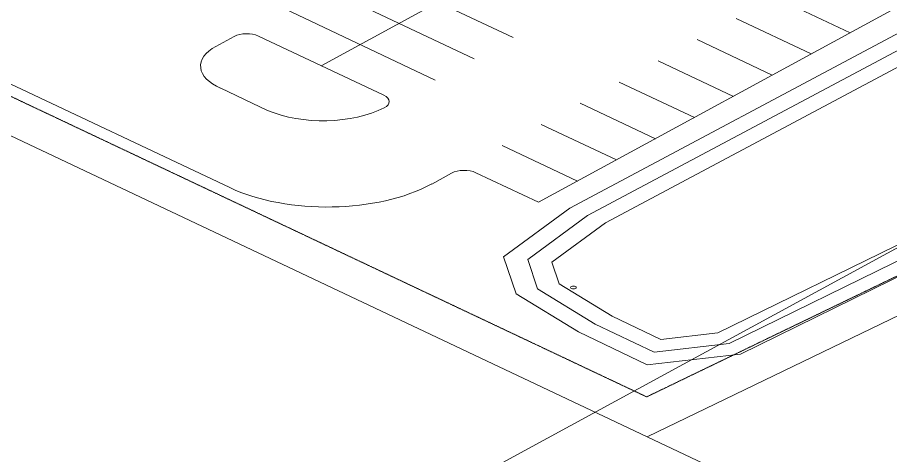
# Model space of a CAD drawing. Header units: inches. Extents: x 27328 to 120839, y -4075 to 4147.
# Drawn here: x 33414 to 35248, y -275 to 646 of the extents above; entities that cross this region are included whole.
import ezdxf

# ---------------------------------------------------------------- set-up
doc = ezdxf.new("R2010")
doc.units = ezdxf.units.IN
doc.header["$MEASUREMENT"] = 0
doc.linetypes.add('Hidden', pattern=[0.28125, 0.1875, -0.09375])
for name, color, linetype, lineweight in [('A-DETL', 90, 'Continuous', 9), ('A-PROP-SBCK', 71, 'Hidden', 15), ('G-ANNO-SYMB', 111, 'Continuous', 9)]:
    doc.layers.add(name, color=color, linetype=linetype, lineweight=lineweight)

msp = doc.modelspace()

# ---------------------------------------------------------------- linework, layer by layer
at = {"layer": 'A-DETL'}
for p, q in [((35525, 1345.8), (34052.1, 544.2)), ((37681.7, 1186.8), (34736.8, -235.4)), ((36063.5, 1103.1), (34508.8, 257.1)), ((36141.4, 1080.3), (34574.4, 244.5)), ((36177.3, 1064.1), (34611.7, 229.1)), ((36213.2, 1047.9), (34649.1, 213.7)), ((34455.6, 603.1), (34139.6, 752.5)), ((34373.7, 558.6), (34057.8, 708)), ((35005.4, 688), (35163.4, 613.3)), ((34291.9, 514), (33975.9, 663.5)), ((34923.6, 643.5), (35081.6, 568.8)), ((33869.6, 605.6), (33831.2, 584.7)), ((34183.7, 482), (33920.5, 606.5)), ((34841.7, 599), (34999.7, 524.2)), ((33860.4, 288.1), (33260, 571.9)), ((34759.9, 554.4), (34917.9, 479.7)), ((34736.8, -235.4), (33135.3, 521.9)), ((33939.7, 450.2), (33841.2, 496.8)), ((34678.1, 509.9), (34836.1, 435.2)), ((34596.3, 465.4), (34754.2, 390.6)), ((34885.4, -17.2), (35860.6, 460.9)), ((34909.2, -39.5), (35894, 443.4)), ((34932.9, -61.7), (35927.3, 425.9)), ((34514.4, 420.8), (34672.4, 346.1)), ((34432.6, 376.3), (34590.6, 301.6)), ((34326.2, 318.4), (34284.4, 295.6)), ((34508.8, 257.1), (34377.1, 319.3)), ((34574.4, 244.5), (34435.3, 142.5)), ((34611.7, 229.1), (34486, 136.8)), ((34649.1, 213.7), (34536.6, 131.1)), ((34435.3, 142.5), (34461.5, 65.1)), ((34486, 136.8), (34506.6, 75.6)), ((34536.6, 131.1), (34551.8, 86.1)), ((34506.6, 75.6), (34628, 1.3)), ((34551.8, 86.1), (34663.1, 18)), ((34461.5, 65.1), (34592.9, -15.3)), ((34628, 1.3), (34751.3, -57.8)), ((34663.1, 18), (34765.6, -31.2)), ((34592.9, -15.3), (34736.9, -84.5)), ((34765.6, -31.2), (34885.4, -17.2)), ((34751.3, -57.8), (34909.2, -39.5)), ((34736.9, -84.5), (34932.9, -61.7)), ((35127.4, -420), (34736.8, -235.4))]:
    msp.add_line(p, q, dxfattribs=at)
for centre, major_axis, start_param, end_param in [((33895.9, 593.1), (36, 0), 0.820452, 2.391234), ((33919, 543.2), (120, 0), 2.391248, 4.006879), ((34159.2, 468.6), (36, 0), 5.50716, 7.103637), ((34056.4, 519.8), (180, 0), 4.006879, 5.50716), ((34352.6, 306), (36, 0), 0.820452, 2.391248), ((34064.9, 399.4), (300, 0), 3.962181, 5.532841)]:
    msp.add_ellipse(centre, major_axis=major_axis, ratio=0.507323, start_param=start_param, end_param=end_param, dxfattribs=at)
msp.add_ellipse((34582.1, 78.1), major_axis=(6, 0), ratio=0.507323, dxfattribs=at)
at = {"layer": 'A-PROP-SBCK'}
for p, q in [((37039.7, 960.9), (34735.9, -151.7)), ((34735.9, -151.7), (33130, 607.6))]:
    msp.add_line(p, q, dxfattribs=at)
at = {"layer": 'G-ANNO-SYMB'}
msp.add_line((37894.8, 1594.4), (32725.7, -1218.7), dxfattribs=at)

doc.saveas('drawing.dxf')
